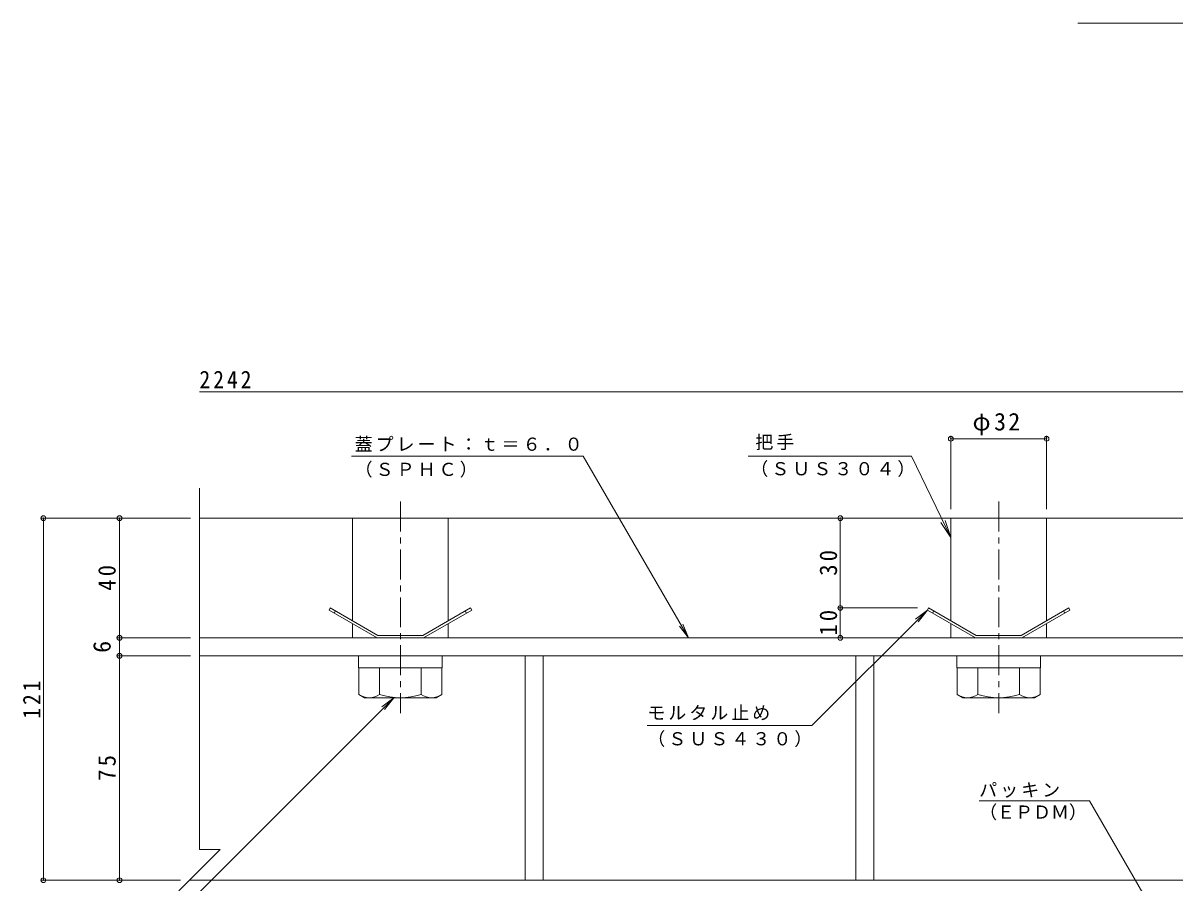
# Model space of a CAD drawing. Units: millimetres at full size. Extents: x -748 to 782, y -550 to 532.
# Drawn here: x -699.3 to -314.3, y -283.2 to 4.2 of the extents above; entities that cross this region are included whole.
import ezdxf
from ezdxf.enums import TextEntityAlignment as Align

# ---------------------------------------------------------------- set-up
doc = ezdxf.new("R2010")
doc.units = ezdxf.units.MM
doc.header["$LTSCALE"] = 2
doc.header["$PDMODE"] = 32
doc.header["$PDSIZE"] = 1.6
doc.linetypes.add('CHAIN1', pattern=[8, 5, -1, 1, -1])
for name, color, linetype, lineweight in [('0-4_その他', 7, 'Continuous', 9), ('D-2', 3, 'Continuous', 9), ('D-3', 4, 'Continuous', 9), ('D-5', 7, 'Continuous', 9), ('D-6', 6, 'Continuous', 5), ('D-8', 5, 'Continuous', 5), ('D-C', 5, 'Continuous', 9), ('D-D', 4, 'Continuous', 9), ('D-E', 3, 'Continuous', 9), ('D-F', 7, 'Continuous', 9)]:
    doc.layers.add(name, color=color, linetype=linetype, lineweight=lineweight)
doc.styles.add('ＭＳ ゴシック', font='')
doc.styles.get('ＭＳ ゴシック').set_extended_font_data('MS Gothic')

msp = doc.modelspace()

# ---------------------------------------------------------------- linework, layer by layer
at = {"layer": '0-4_その他'}
msp.add_line((-231.72, 4.179), (-346.72, 4.179), dxfattribs=at)
at = {"layer": 'D-2'}
for p, q in [((-267.427, -201.269), (-640.328, -201.269)), ((-640.328, -207.269), (-267.427, -207.269))]:
    msp.add_line(p, q, dxfattribs=at)
at = {"layer": 'D-3'}
for p, q in [((-640.328, -161.269), (-254.427, -161.269)), ((-580.891, -201.269), (-597.012, -191.962)), ((-594.88, -192.269), (-595.28, -192.962)), ((-549.342, -191.962), (-565.462, -201.269)), ((-551.474, -192.269), (-551.074, -192.962)), ((-380.891, -201.269), (-397.012, -191.962)), ((-394.88, -192.269), (-395.28, -192.962)), ((-349.342, -191.962), (-365.462, -201.269)), ((-351.474, -192.269), (-351.074, -192.962)), ((-580.891, -201.269), (-565.462, -201.269)), ((-580.677, -200.469), (-565.677, -200.469)), ((-380.891, -201.269), (-365.462, -201.269)), ((-380.677, -200.469), (-365.677, -200.469))]:
    msp.add_line(p, q, dxfattribs=at)
for points in [[(-580.677, -200.469), (-596.612, -191.269), (-597.012, -191.962)], [(-565.677, -200.469), (-549.742, -191.269), (-549.342, -191.962)], [(-380.677, -200.469), (-396.612, -191.269), (-397.012, -191.962)], [(-365.677, -200.469), (-349.742, -191.269), (-349.342, -191.962)]]:
    msp.add_lwpolyline(points, dxfattribs=at)
at = {"layer": 'D-5'}
for p, q in [((-589.529, -140.509), (-512.093, -140.509)), ((-476.826, -201.269), (-512.093, -140.509)), ((-402.281, -140.509), (-456.932, -140.509)), ((-402.281, -140.509), (-389.177, -167.737)), ((-389.177, -167.737), (-392.462, -162.717)), ((-389.177, -167.737), (-391.051, -162.037)), ((-397.012, -191.962), (-400.978, -195.006)), ((-397.012, -191.962), (-400.055, -195.929)), ((-476.826, -201.269), (-479.879, -197.31)), ((-476.826, -201.269), (-478.75, -196.654)), ((-575.384, -221.269), (-579.351, -224.313)), ((-379.692, -255.697), (-342.779, -255.697)), ((-342.779, -255.697), (-304.254, -322.424))]:
    msp.add_line(p, q, dxfattribs=at)
for points in [[(-490.631, -230.582), (-435.631, -230.582), (-397.012, -191.962)], [(-664.283, -310.168), (-575.384, -221.269), (-578.428, -225.236)]]:
    msp.add_lwpolyline(points, dxfattribs=at)
at = {"layer": 'D-6'}
msp.add_line((-248.427, -282.269), (-643.727, -282.269), dxfattribs=at)
at = {"layer": 'D-8'}
for p, q in [((-640.328, -207.269), (-270.427, -207.269)), ((-270.427, -282.269), (-643.727, -282.269))]:
    msp.add_line(p, q, dxfattribs=at)
at = {"layer": 'D-C', "color": 2, "linetype": 'CHAIN1'}
for p, q in [((-573.177, -155.734), (-573.177, -226.396)), ((-373.177, -155.734), (-373.177, -226.396))]:
    msp.add_line(p, q, dxfattribs=at)
at = {"layer": 'D-C', "color": 2}
for p, q in [((-557.177, -161.269), (-557.177, -195.562)), ((-357.177, -161.269), (-357.177, -195.562)), ((-589.177, -196.486), (-589.177, -201.269)), ((-557.177, -196.486), (-557.177, -201.269)), ((-389.177, -196.486), (-389.177, -201.269)), ((-357.177, -196.486), (-357.177, -201.269)), ((-589.177, -201.269), (-557.177, -201.269)), ((-389.177, -201.269), (-357.177, -201.269))]:
    msp.add_line(p, q, dxfattribs=at)
at = {"layer": 'D-C', "color": 134, "lineweight": 5}
for p, q in [((-587.177, -207.269), (-559.177, -207.269)), ((-559.177, -207.269), (-559.177, -211.269)), ((-387.177, -207.269), (-359.177, -207.269)), ((-359.177, -207.269), (-359.177, -211.269))]:
    msp.add_line(p, q, dxfattribs=at)
at = {"layer": 'D-C', "lineweight": 5}
for p, q in [((-580.105, -220.198), (-580.105, -211.269)), ((-566.249, -220.198), (-566.249, -211.269)), ((-559.32, -220.198), (-559.32, -211.269)), ((-380.105, -220.198), (-380.105, -211.269)), ((-366.249, -220.198), (-366.249, -211.269)), ((-359.32, -220.198), (-359.32, -211.269)), ((-585.177, -221.269), (-587.033, -220.198)), ((-585.177, -221.269), (-561.177, -221.269)), ((-561.177, -221.269), (-559.32, -220.198)), ((-385.177, -221.269), (-387.033, -220.198)), ((-385.177, -221.269), (-361.177, -221.269)), ((-361.177, -221.269), (-359.32, -220.198))]:
    msp.add_line(p, q, dxfattribs=at)
at = {"layer": 'D-C', "color": 2}
for points in [[(-557.177, -161.269), (-589.177, -161.269), (-589.177, -195.562)], [(-357.177, -161.269), (-389.177, -161.269), (-389.177, -195.562)]]:
    msp.add_lwpolyline(points, dxfattribs=at)
at = {"layer": 'D-C', "color": 134, "lineweight": 5}
for points in [[(-587.177, -207.269), (-587.177, -211.269), (-559.177, -211.269)], [(-387.177, -207.269), (-387.177, -211.269), (-359.177, -211.269)]]:
    msp.add_lwpolyline(points, dxfattribs=at)
at = {"layer": 'D-C', "lineweight": 5}
for points in [[(-559.32, -211.269), (-587.033, -211.269), (-587.033, -220.198)], [(-359.32, -211.269), (-387.033, -211.269), (-387.033, -220.198)]]:
    msp.add_lwpolyline(points, dxfattribs=at)
for centre, radius, start, end in [((-582.944, -213.115), 8.179, 240, 265.61574), ((-583.785, -214.436), 6.837, 271.81354, 302.57069), ((-573.177, -198.341), 22.928, 252.41203, 287.58795), ((-562.568, -214.436), 6.837, 237.42929, 268.18645), ((-563.41, -213.115), 8.179, 274.38425, 299.99998), ((-382.944, -213.115), 8.179, 240, 265.61574), ((-383.785, -214.436), 6.837, 271.81354, 302.57069), ((-373.177, -198.341), 22.928, 252.41203, 287.58795), ((-362.568, -214.436), 6.837, 237.42929, 268.18645), ((-363.41, -213.115), 8.179, 274.38425, 299.99998)]:
    msp.add_arc(centre, radius, start, end, dxfattribs=at)
at = {"layer": 'D-D'}
for p, q in [((-531.427, -207.269), (-640.328, -207.269)), ((-531.427, -282.269), (-531.427, -207.269)), ((-525.427, -207.269), (-525.427, -282.269)), ((-420.927, -207.269), (-525.427, -207.269)), ((-420.927, -282.269), (-420.927, -207.269)), ((-643.727, -282.269), (-531.427, -282.269)), ((-414.927, -282.269), (-310.427, -282.269))]:
    msp.add_line(p, q, dxfattribs=at)
msp.add_lwpolyline([(-310.427, -207.269), (-414.927, -207.269), (-414.927, -282.269)], dxfattribs=at)
at = {"layer": 'D-E', "color": 2}
for points in [[(-531.427, -282.269), (-531.427, -207.269), (-525.427, -207.269), (-525.427, -282.269)], [(-420.927, -282.269), (-420.927, -207.269), (-414.927, -207.269), (-414.927, -282.269)]]:
    msp.add_lwpolyline(points, dxfattribs=at)
at = {"layer": 'D-F'}
for p, q in [((-239.427, -119.059), (-640.328, -119.059)), ((-389.177, -158.27), (-389.177, -133.745)), ((-389.177, -134.745), (-357.177, -134.745)), ((-357.177, -158.27), (-357.177, -133.745)), ((-640.328, -151.269), (-640.328, -271.988)), ((-693.105, -161.269), (-643.328, -161.269)), ((-692.505, -282.269), (-692.505, -161.269)), ((-667.057, -201.269), (-667.057, -161.269)), ((-426.12, -191.269), (-426.12, -161.269)), ((-426.72, -191.269), (-400.265, -191.269)), ((-426.12, -201.269), (-426.12, -191.269)), ((-643.328, -201.269), (-668.057, -201.269)), ((-667.057, -207.269), (-667.057, -201.269)), ((-643.328, -207.269), (-668.057, -207.269)), ((-667.057, -282.269), (-667.057, -207.269)), ((-693.105, -282.269), (-646.727, -282.269))]:
    msp.add_line(p, q, dxfattribs=at)
msp.add_lwpolyline([(-640.328, -271.988), (-633.446, -271.988), (-647.209, -285.751)], dxfattribs=at)
for p in [(-389.177, -134.745), (-357.177, -134.745), (-692.505, -161.269), (-667.057, -161.269), (-426.12, -161.269), (-426.12, -191.269), (-667.057, -201.269), (-426.12, -201.269), (-667.057, -207.269), (-692.505, -282.269), (-667.057, -282.269)]:
    msp.add_point(p, dxfattribs=at)

# ---------------------------------------------------------------- texts
at = {"layer": 'D-5', "style": 'ＭＳ ゴシック'}
msp.add_text('（ＥＰＤＭ）', height=4.399, dxfattribs=at).set_placement((-379.692, -263.009), align=Align.BOTTOM_LEFT)
at = {"layer": 'D-5', "char_height": 4.399, "attachment_point": 7, "style": 'ＭＳ ゴシック'}
for s, insert in [('\\T1.17;蓋プレート：ｔ＝６．０', (-588.463, -138.999)), ('\\T1.17;把手', (-454.513, -138.542)), ('\\T1.17;（ＳＰＨＣ）', (-588.463, -147.733)), ('\\T1.17;（ＳＵＳ３０４）', (-456.195, -147.522)), ('\\T1.17;モルタル止め', (-490.631, -228.781)), ('\\T1.17;（ＳＵＳ４３０）', (-490.631, -237.763)), ('\\T1.17;パッキン', (-379.692, -254.732))]:
    msp.add_mtext(s, dxfattribs=dict(at, insert=insert))
at = {"layer": 'D-F', "color": 2, "style": 'ＭＳ ゴシック'}
msp.add_text('6', height=5.865, rotation=90, dxfattribs=at).set_placement((-668.257, -206.269), align=Align.BOTTOM_LEFT)
at = {"layer": 'D-F', "color": 2, "char_height": 5.865, "attachment_point": 7, "style": 'ＭＳ ゴシック'}
for s, insert in [('\\T1.28;\\W0.9;2242', (-640.328, -117.859)), ('\\T1.19;φ32', (-381.927, -133.545))]:
    msp.add_mtext(s, dxfattribs=dict(at, insert=insert))
at = {"layer": 'D-F', "color": 2, "char_height": 5.865, "attachment_point": 7, "rotation": 90, "style": 'ＭＳ ゴシック'}
for s, insert in [('\\T1.27;\\W0.95;30', (-427.12, -180.519)), ('\\T1.27;\\W0.95;40', (-668.257, -185.519)), ('\\T1.27;\\W0.95;10', (-427.12, -200.519)), ('\\T1.27;\\W0.9;121', (-693.505, -228.269)), ('\\T1.27;\\W0.95;75', (-668.257, -249.019))]:
    msp.add_mtext(s, dxfattribs=dict(at, insert=insert))

doc.saveas('drawing.dxf')
